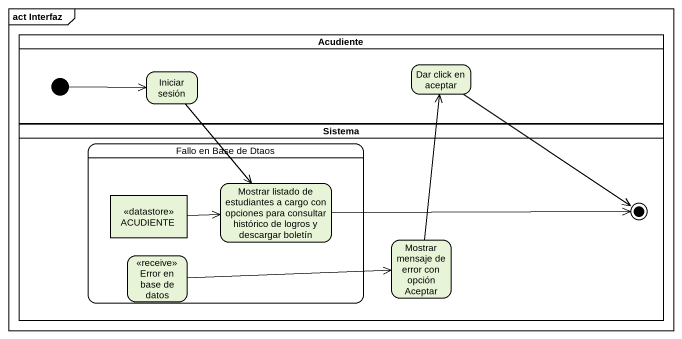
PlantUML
@startuml
mainframe act Interfaz
hide empty description
state Acudiente <<partition>> {
  state "Iniciar sesión" as Iniciar_sesión
  state "Dar click en aceptar" as Dar_click_en_aceptar
  [*] -right-> Iniciar_sesión
}
state Sistema <<partition>> {
  state "Fallo en Base de Dtaos" as Fallo_en_Base_de_Dtaos {
    state ACUDIENTE <<datastore>>
    state "Mostrar listado de estudiantes a cargo con opciones para consultar histórico de logros y descargar boletín" as Mostrar_listado_de
    state "Error en base de datos" as Error_en_base_de_datos <<receive>>
  }
  state final1 <<end>>
  state "Mostrar mensaje de error con opción Aceptar" as Mostrar_mensaje_de_error
}
Iniciar_sesión --> Mostrar_listado_de
Dar_click_en_aceptar --> final1
ACUDIENTE -right-> Mostrar_listado_de
Mostrar_listado_de -right-> final1
Error_en_base_de_datos -right-> Mostrar_mensaje_de_error
Mostrar_mensaje_de_error -up-> Dar_click_en_aceptar
@enduml
